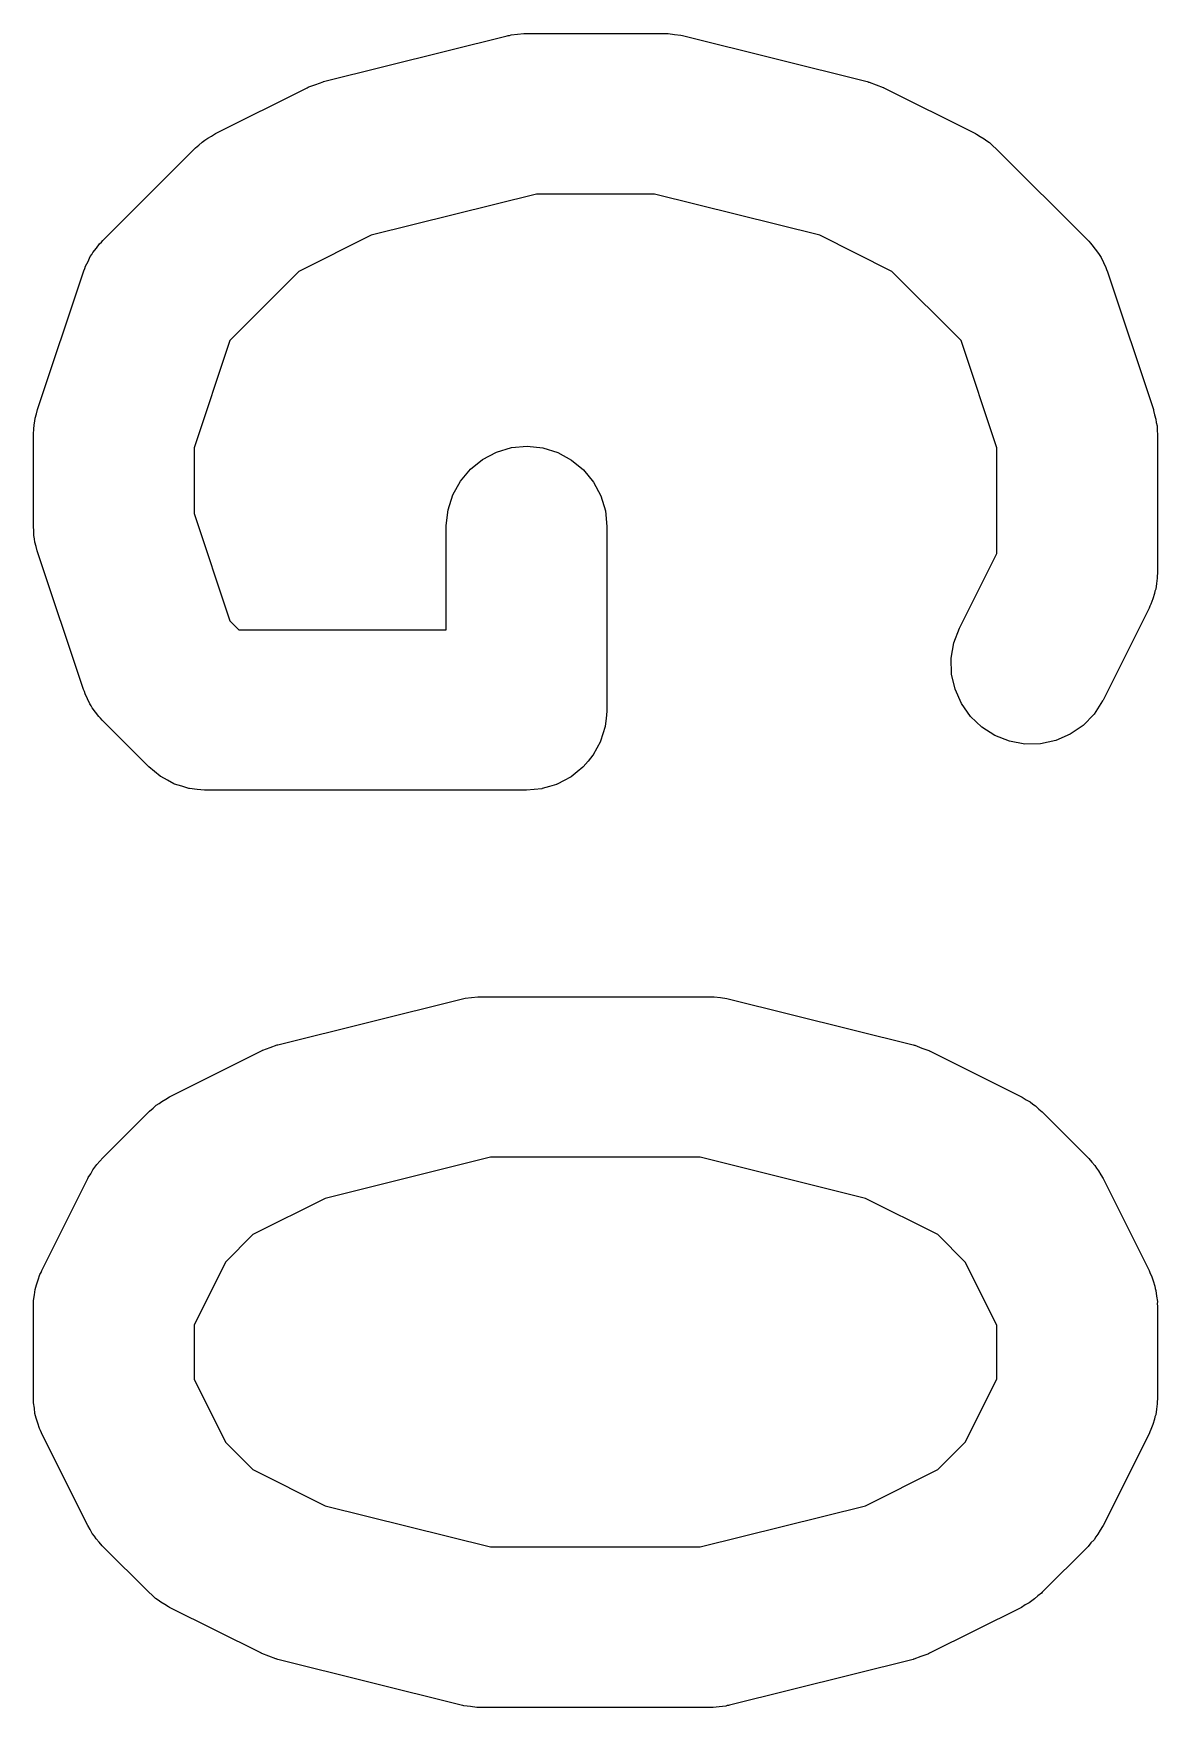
# Model space of a CAD drawing. Extents: x 75.1 to 163.4, y -88.1 to -68.5.
# Drawn here: x 88.071 to 88.771, y -71.26 to -70.218 of the extents above; entities that cross this region are included whole.
import ezdxf

# ---------------------------------------------------------------- set-up
doc = ezdxf.new("R2010")
doc.units = 0
doc.layers.add('BLACK', color=7, linetype='CONTINUOUS')

msp = doc.modelspace()

# ---------------------------------------------------------------- linework, layer by layer
at = {"layer": 'BLACK', "linetype": 'CONTINUOUS'}
for p, q in [((88.2513, -70.2476), (88.3656, -70.2191)), ((88.3656, -70.2191), (88.3663, -70.2189)), ((88.3663, -70.2189), (88.3671, -70.2188)), ((88.3671, -70.2188), (88.368, -70.2185)), ((88.368, -70.2185), (88.372, -70.2181)), ((88.372, -70.2181), (88.3759, -70.2176)), ((88.3759, -70.2176), (88.3768, -70.2177)), ((88.3768, -70.2177), (88.3777, -70.2176)), ((88.3777, -70.2176), (88.4634, -70.2176)), ((88.4634, -70.2176), (88.4641, -70.2176)), ((88.4641, -70.2176), (88.465, -70.2177)), ((88.465, -70.2177), (88.4659, -70.2176)), ((88.4659, -70.2176), (88.4699, -70.2182)), ((88.4699, -70.2182), (88.4738, -70.2187)), ((88.4738, -70.2187), (88.4747, -70.2189)), ((88.4747, -70.2189), (88.4756, -70.2191)), ((88.4756, -70.2191), (88.5898, -70.2476)), ((88.1839, -70.28), (88.2411, -70.2514)), ((88.2411, -70.2514), (88.2417, -70.2511)), ((88.2417, -70.2511), (88.2419, -70.251)), ((88.2419, -70.251), (88.2421, -70.2509)), ((88.2421, -70.2509), (88.2465, -70.2493)), ((88.2465, -70.2493), (88.2509, -70.2477)), ((88.2509, -70.2477), (88.2511, -70.2477)), ((88.2511, -70.2477), (88.2513, -70.2476)), ((88.5898, -70.2476), (88.5905, -70.2478)), ((88.5905, -70.2478), (88.5907, -70.2479)), ((88.5907, -70.2479), (88.591, -70.2479)), ((88.591, -70.2479), (88.5954, -70.2496)), ((88.5954, -70.2496), (88.5997, -70.2512)), ((88.5997, -70.2512), (88.5999, -70.2513)), ((88.5999, -70.2513), (88.6001, -70.2514)), ((88.6001, -70.2514), (88.6572, -70.28)), ((88.1757, -70.2852), (88.1774, -70.2841)), ((88.1774, -70.2841), (88.1791, -70.2828)), ((88.1791, -70.2828), (88.1815, -70.2815)), ((88.1815, -70.2815), (88.1839, -70.28)), ((88.6572, -70.28), (88.6578, -70.2803)), ((88.6578, -70.2803), (88.6602, -70.2818)), ((88.6602, -70.2818), (88.6627, -70.2832)), ((88.6627, -70.2832), (88.6643, -70.2845)), ((88.6643, -70.2845), (88.666, -70.2856)), ((88.1138, -70.3465), (88.1709, -70.2894)), ((88.1709, -70.2894), (88.1714, -70.2889)), ((88.1714, -70.2889), (88.1736, -70.2871)), ((88.1736, -70.2871), (88.1757, -70.2852)), ((88.666, -70.2856), (88.668, -70.2876)), ((88.668, -70.2876), (88.6702, -70.2894)), ((88.6702, -70.2894), (88.7274, -70.3465)), ((88.3839, -70.3176), (88.2809, -70.3433)), ((88.4573, -70.3176), (88.3839, -70.3176)), ((88.5603, -70.3433), (88.4573, -70.3176)), ((88.1129, -70.3476), (88.1138, -70.3465)), ((88.2809, -70.3433), (88.2359, -70.3658)), ((88.6052, -70.3658), (88.5603, -70.3433)), ((88.7274, -70.3465), (88.7278, -70.347)), ((88.7278, -70.347), (88.7288, -70.3482)), ((88.1046, -70.3596), (88.106, -70.3565)), ((88.106, -70.3565), (88.1069, -70.3553)), ((88.1069, -70.3553), (88.1076, -70.354)), ((88.1076, -70.354), (88.1098, -70.3514)), ((88.1098, -70.3514), (88.1118, -70.3486)), ((88.1118, -70.3486), (88.1129, -70.3476)), ((88.7288, -70.3482), (88.7298, -70.3492)), ((88.7298, -70.3492), (88.7318, -70.352)), ((88.7318, -70.352), (88.7339, -70.3546)), ((88.7339, -70.3546), (88.7346, -70.3559)), ((88.7346, -70.3559), (88.7355, -70.3571)), ((88.7355, -70.3571), (88.7369, -70.3603)), ((88.0731, -70.4518), (88.1017, -70.366)), ((88.1017, -70.366), (88.1019, -70.3654)), ((88.1019, -70.3654), (88.1025, -70.3641)), ((88.1025, -70.3641), (88.103, -70.3626)), ((88.103, -70.3626), (88.1046, -70.3596)), ((88.2359, -70.3658), (88.1928, -70.4089)), ((88.6483, -70.4089), (88.6052, -70.3658)), ((88.7369, -70.3603), (88.7384, -70.3633)), ((88.7384, -70.3633), (88.7388, -70.3647)), ((88.7388, -70.3647), (88.7394, -70.366)), ((88.7394, -70.366), (88.768, -70.4518)), ((88.1928, -70.4089), (88.1706, -70.4757)), ((88.6706, -70.4757), (88.6483, -70.4089)), ((88.0709, -70.4641), (88.071, -70.4613)), ((88.071, -70.4613), (88.0714, -70.4592)), ((88.0714, -70.4592), (88.0717, -70.4572)), ((88.0717, -70.4572), (88.0725, -70.4545)), ((88.0725, -70.4545), (88.0731, -70.4518)), ((88.768, -70.4518), (88.7682, -70.4524)), ((88.7682, -70.4524), (88.7688, -70.4552)), ((88.7688, -70.4552), (88.7696, -70.4579)), ((88.7696, -70.4579), (88.7698, -70.4599)), ((88.7698, -70.4599), (88.7703, -70.462)), ((88.0706, -70.4669), (88.0709, -70.4641)), ((88.0706, -70.4676), (88.0706, -70.4669)), ((88.0706, -70.5247), (88.0706, -70.4676)), ((88.7703, -70.462), (88.7703, -70.4648)), ((88.7703, -70.4648), (88.7706, -70.4676)), ((88.7706, -70.4676), (88.7706, -70.5533)), ((88.1706, -70.4757), (88.1706, -70.5166)), ((88.3503, -70.4829), (88.359, -70.4784)), ((88.359, -70.4784), (88.3683, -70.4756)), ((88.3683, -70.4756), (88.3781, -70.4747)), ((88.3781, -70.4747), (88.3878, -70.4757)), ((88.3878, -70.4757), (88.3971, -70.4786)), ((88.3971, -70.4786), (88.4057, -70.4833)), ((88.6706, -70.5415), (88.6706, -70.4757)), ((88.3365, -70.4965), (88.3427, -70.489)), ((88.3427, -70.489), (88.3503, -70.4829)), ((88.4057, -70.4833), (88.4132, -70.4895)), ((88.4132, -70.4895), (88.4194, -70.497)), ((88.3318, -70.505), (88.3365, -70.4965)), ((88.4194, -70.497), (88.4239, -70.5057)), ((88.3288, -70.5143), (88.3318, -70.505)), ((88.4239, -70.5057), (88.4268, -70.515)), ((88.1706, -70.5166), (88.1928, -70.5834)), ((88.3277, -70.524), (88.3288, -70.5143)), ((88.3277, -70.5247), (88.3277, -70.524)), ((88.4268, -70.515), (88.4277, -70.5247)), ((88.0708, -70.5275), (88.0706, -70.5247)), ((88.0709, -70.5303), (88.0708, -70.5275)), ((88.0713, -70.5323), (88.0709, -70.5303)), ((88.0715, -70.5344), (88.0713, -70.5323)), ((88.0723, -70.5371), (88.0715, -70.5344)), ((88.3277, -70.589), (88.3277, -70.5247)), ((88.4277, -70.5247), (88.4277, -70.639)), ((88.0729, -70.5399), (88.0723, -70.5371)), ((88.0731, -70.5405), (88.0729, -70.5399)), ((88.1017, -70.6262), (88.0731, -70.5405)), ((88.6473, -70.5881), (88.6706, -70.5415)), ((88.7706, -70.554), (88.7704, -70.5554)), ((88.7704, -70.5554), (88.7704, -70.5569)), ((88.7706, -70.5533), (88.7706, -70.554)), ((88.769, -70.5651), (88.7688, -70.5665)), ((88.7695, -70.5637), (88.769, -70.5651)), ((88.7699, -70.5603), (88.7695, -70.5637)), ((88.7704, -70.5569), (88.7699, -70.5603)), ((88.7653, -70.5756), (88.7367, -70.6328)), ((88.7658, -70.5743), (88.7653, -70.5756)), ((88.7665, -70.573), (88.7658, -70.5743)), ((88.7676, -70.5697), (88.7665, -70.573)), ((88.7688, -70.5665), (88.7676, -70.5697)), ((88.1928, -70.5834), (88.1984, -70.589)), ((88.1984, -70.589), (88.3277, -70.589)), ((88.6421, -70.6068), (88.6438, -70.5972)), ((88.6438, -70.5972), (88.6473, -70.5881)), ((88.6424, -70.6166), (88.6421, -70.6068)), ((88.6445, -70.6261), (88.6424, -70.6166)), ((88.1023, -70.6276), (88.1017, -70.6262)), ((88.1027, -70.629), (88.1023, -70.6276)), ((88.6485, -70.635), (88.6445, -70.6261)), ((88.1043, -70.632), (88.1027, -70.629)), ((88.1057, -70.6352), (88.1043, -70.632)), ((88.1065, -70.6364), (88.1057, -70.6352)), ((88.1072, -70.6377), (88.1065, -70.6364)), ((88.1093, -70.6403), (88.1072, -70.6377)), ((88.4277, -70.639), (88.4277, -70.6393)), ((88.6541, -70.643), (88.6485, -70.635)), ((88.7364, -70.6334), (88.7311, -70.6416)), ((88.7367, -70.6328), (88.7364, -70.6334)), ((88.1113, -70.6431), (88.1093, -70.6403)), ((88.1124, -70.6441), (88.1113, -70.6431)), ((88.1133, -70.6453), (88.1124, -70.6441)), ((88.1138, -70.6458), (88.1133, -70.6453)), ((88.1424, -70.6744), (88.1138, -70.6458)), ((88.4266, -70.6494), (88.4252, -70.6539)), ((88.4267, -70.6491), (88.4266, -70.6492)), ((88.4266, -70.6492), (88.4266, -70.6494)), ((88.4272, -70.6443), (88.4267, -70.6491)), ((88.4277, -70.6397), (88.4272, -70.6443)), ((88.4277, -70.6393), (88.4277, -70.6393)), ((88.4277, -70.6393), (88.4277, -70.6394)), ((88.4277, -70.6394), (88.4277, -70.6397)), ((88.6611, -70.6497), (88.6541, -70.643)), ((88.7243, -70.6486), (88.7163, -70.6541)), ((88.7311, -70.6416), (88.7243, -70.6486)), ((88.4237, -70.6587), (88.4214, -70.6628)), ((88.4238, -70.6584), (88.4237, -70.6585)), ((88.4237, -70.6585), (88.4237, -70.6587)), ((88.4252, -70.6539), (88.4238, -70.6584)), ((88.6693, -70.655), (88.6611, -70.6497)), ((88.6784, -70.6585), (88.6693, -70.655)), ((88.688, -70.6603), (88.6784, -70.6585)), ((88.6978, -70.6601), (88.688, -70.6603)), ((88.7073, -70.658), (88.6978, -70.6601)), ((88.7163, -70.6541), (88.7073, -70.658)), ((88.419, -70.6672), (88.416, -70.6708)), ((88.4191, -70.6671), (88.419, -70.6672)), ((88.4192, -70.667), (88.4191, -70.6671)), ((88.4214, -70.6628), (88.4192, -70.667)), ((88.1459, -70.6773), (88.1424, -70.6744)), ((88.1495, -70.6803), (88.1459, -70.6773)), ((88.1497, -70.6804), (88.1495, -70.6803)), ((88.1499, -70.6805), (88.1497, -70.6804)), ((88.154, -70.6827), (88.1499, -70.6805)), ((88.4051, -70.6808), (88.401, -70.683)), ((88.4052, -70.6807), (88.4051, -70.6808)), ((88.4054, -70.6806), (88.4052, -70.6807)), ((88.4091, -70.6776), (88.4054, -70.6806)), ((88.4127, -70.6747), (88.4091, -70.6776)), ((88.4128, -70.6746), (88.4127, -70.6747)), ((88.4129, -70.6745), (88.4128, -70.6746)), ((88.416, -70.6708), (88.4129, -70.6745)), ((88.158, -70.685), (88.154, -70.6827)), ((88.1583, -70.685), (88.158, -70.685)), ((88.1585, -70.6852), (88.1583, -70.685)), ((88.1629, -70.6865), (88.1585, -70.6852)), ((88.1673, -70.6879), (88.1629, -70.6865)), ((88.1676, -70.6879), (88.1673, -70.6879)), ((88.1678, -70.688), (88.1676, -70.6879)), ((88.1725, -70.6885), (88.1678, -70.688)), ((88.177, -70.689), (88.1725, -70.6885)), ((88.1775, -70.689), (88.177, -70.689)), ((88.1776, -70.689), (88.1775, -70.689)), ((88.1775, -70.689), (88.1775, -70.689)), ((88.1777, -70.689), (88.1776, -70.689)), ((88.3777, -70.689), (88.1777, -70.689)), ((88.3824, -70.6885), (88.3777, -70.689)), ((88.3871, -70.6881), (88.3824, -70.6885)), ((88.3872, -70.6881), (88.3871, -70.6881)), ((88.3874, -70.688), (88.3872, -70.6881)), ((88.392, -70.6867), (88.3874, -70.688)), ((88.3964, -70.6854), (88.392, -70.6867)), ((88.3966, -70.6853), (88.3964, -70.6854)), ((88.3968, -70.6852), (88.3966, -70.6853)), ((88.401, -70.683), (88.3968, -70.6852)), ((88.2227, -70.8476), (88.337, -70.8191)), ((88.337, -70.8191), (88.3377, -70.8189)), ((88.3377, -70.8189), (88.3386, -70.8188)), ((88.3386, -70.8188), (88.3394, -70.8185)), ((88.3394, -70.8185), (88.3434, -70.8181)), ((88.3434, -70.8181), (88.3474, -70.8176)), ((88.3474, -70.8176), (88.3483, -70.8177)), ((88.3483, -70.8177), (88.3491, -70.8176)), ((88.3491, -70.8176), (88.492, -70.8176)), ((88.492, -70.8176), (88.4927, -70.8176)), ((88.4927, -70.8176), (88.4936, -70.8177)), ((88.4936, -70.8177), (88.4945, -70.8176)), ((88.4945, -70.8176), (88.4984, -70.8182)), ((88.4984, -70.8182), (88.5024, -70.8187)), ((88.5024, -70.8187), (88.5032, -70.8189)), ((88.5032, -70.8189), (88.5041, -70.8191)), ((88.5041, -70.8191), (88.6184, -70.8476)), ((88.2179, -70.8493), (88.2223, -70.8477)), ((88.2223, -70.8477), (88.2225, -70.8477)), ((88.2225, -70.8477), (88.2227, -70.8476)), ((88.6184, -70.8476), (88.6191, -70.8478)), ((88.6191, -70.8478), (88.6193, -70.8479)), ((88.1554, -70.88), (88.2125, -70.8514)), ((88.2125, -70.8514), (88.2131, -70.8511)), ((88.2131, -70.8511), (88.2133, -70.851)), ((88.2133, -70.851), (88.2135, -70.8509)), ((88.2135, -70.8509), (88.2179, -70.8493)), ((88.6193, -70.8479), (88.6195, -70.8479)), ((88.6195, -70.8479), (88.6239, -70.8496)), ((88.6239, -70.8496), (88.6282, -70.8512)), ((88.6282, -70.8512), (88.6284, -70.8513)), ((88.6284, -70.8513), (88.6286, -70.8514)), ((88.6286, -70.8514), (88.6858, -70.88)), ((88.1138, -70.9179), (88.1424, -70.8894)), ((88.1424, -70.8894), (88.1429, -70.8889)), ((88.1429, -70.8889), (88.1451, -70.8871)), ((88.1451, -70.8871), (88.1471, -70.8852)), ((88.1471, -70.8852), (88.1489, -70.8841)), ((88.1489, -70.8841), (88.1505, -70.8828)), ((88.1505, -70.8828), (88.153, -70.8815)), ((88.153, -70.8815), (88.1554, -70.88)), ((88.6858, -70.88), (88.6864, -70.8803)), ((88.6864, -70.8803), (88.6888, -70.8818)), ((88.6888, -70.8818), (88.6912, -70.8832)), ((88.6912, -70.8832), (88.6929, -70.8845)), ((88.6929, -70.8845), (88.6946, -70.8856)), ((88.6946, -70.8856), (88.6966, -70.8876)), ((88.6966, -70.8876), (88.6988, -70.8894)), ((88.6988, -70.8894), (88.7274, -70.9179)), ((88.11, -70.9221), (88.112, -70.9201)), ((88.112, -70.9201), (88.1138, -70.9179)), ((88.3553, -70.9176), (88.2523, -70.9433)), ((88.4858, -70.9176), (88.3553, -70.9176)), ((88.5888, -70.9433), (88.4858, -70.9176)), ((88.7274, -70.9179), (88.7278, -70.9184)), ((88.7278, -70.9184), (88.7296, -70.9206)), ((88.7296, -70.9206), (88.7315, -70.9227)), ((88.0758, -70.9881), (88.1044, -70.9309)), ((88.1044, -70.9309), (88.1047, -70.9303)), ((88.1047, -70.9303), (88.1063, -70.9279)), ((88.1063, -70.9279), (88.1076, -70.9255)), ((88.1076, -70.9255), (88.1089, -70.9239)), ((88.1089, -70.9239), (88.11, -70.9221)), ((88.7315, -70.9227), (88.7326, -70.9244)), ((88.7326, -70.9244), (88.7339, -70.9261)), ((88.7339, -70.9261), (88.7352, -70.9285)), ((88.7352, -70.9285), (88.7367, -70.9309)), ((88.7367, -70.9309), (88.7653, -70.9881)), ((88.2523, -70.9433), (88.2073, -70.9658)), ((88.6338, -70.9658), (88.5888, -70.9433)), ((88.2073, -70.9658), (88.1902, -70.9829)), ((88.6509, -70.9829), (88.6338, -70.9658)), ((88.1902, -70.9829), (88.1706, -71.0222)), ((88.6706, -71.0222), (88.6509, -70.9829)), ((88.0736, -70.994), (88.0746, -70.9907)), ((88.0746, -70.9907), (88.0753, -70.9894)), ((88.0753, -70.9894), (88.0758, -70.9881)), ((88.7653, -70.9881), (88.7656, -70.9887)), ((88.7656, -70.9887), (88.7661, -70.9901)), ((88.7661, -70.9901), (88.7668, -70.9914)), ((88.7668, -70.9914), (88.7678, -70.9947)), ((88.0707, -71.0068), (88.0713, -71.0034)), ((88.0713, -71.0034), (88.0717, -71)), ((88.0717, -71), (88.0721, -70.9986)), ((88.0721, -70.9986), (88.0724, -70.9972)), ((88.0724, -70.9972), (88.0736, -70.994)), ((88.7678, -70.9947), (88.769, -70.9979)), ((88.769, -70.9979), (88.7692, -70.9993)), ((88.7692, -70.9993), (88.7696, -71.0007)), ((88.7696, -71.0007), (88.77, -71.0041)), ((88.77, -71.0041), (88.7705, -71.0075)), ((88.0706, -71.0097), (88.0707, -71.0083)), ((88.0706, -71.0104), (88.0706, -71.0097)), ((88.0706, -71.0676), (88.0706, -71.0104)), ((88.0707, -71.0083), (88.0707, -71.0068)), ((88.7705, -71.0075), (88.7704, -71.009)), ((88.7704, -71.009), (88.7706, -71.0104)), ((88.7706, -71.0104), (88.7706, -71.0676)), ((88.1706, -71.0222), (88.1706, -71.0558)), ((88.6706, -71.0558), (88.6706, -71.0222)), ((88.1706, -71.0558), (88.1902, -71.0951)), ((88.6509, -71.0951), (88.6706, -71.0558)), ((88.0707, -71.069), (88.0706, -71.0676)), ((88.0707, -71.0705), (88.0707, -71.069)), ((88.0712, -71.0739), (88.0707, -71.0705)), ((88.0715, -71.0773), (88.0712, -71.0739)), ((88.7699, -71.0746), (88.7695, -71.078)), ((88.7704, -71.0712), (88.7699, -71.0746)), ((88.7706, -71.0683), (88.7704, -71.0697)), ((88.7704, -71.0697), (88.7704, -71.0712)), ((88.7706, -71.0676), (88.7706, -71.0683)), ((88.0719, -71.0787), (88.0715, -71.0773)), ((88.0722, -71.0801), (88.0719, -71.0787)), ((88.0734, -71.0833), (88.0722, -71.0801)), ((88.0743, -71.0866), (88.0734, -71.0833)), ((88.075, -71.0879), (88.0743, -71.0866)), ((88.7665, -71.0873), (88.7658, -71.0886)), ((88.7676, -71.084), (88.7665, -71.0873)), ((88.7688, -71.0808), (88.7676, -71.084)), ((88.769, -71.0794), (88.7688, -71.0808)), ((88.7695, -71.078), (88.769, -71.0794)), ((88.0755, -71.0893), (88.075, -71.0879)), ((88.0758, -71.0899), (88.0755, -71.0893)), ((88.1044, -71.1471), (88.0758, -71.0899)), ((88.1902, -71.0951), (88.2073, -71.1122)), ((88.6338, -71.1122), (88.6509, -71.0951)), ((88.7653, -71.0899), (88.7367, -71.1471)), ((88.7658, -71.0886), (88.7653, -71.0899)), ((88.2073, -71.1122), (88.2523, -71.1347)), ((88.5888, -71.1347), (88.6338, -71.1122)), ((88.2523, -71.1347), (88.3553, -71.1604)), ((88.4858, -71.1604), (88.5888, -71.1347)), ((88.1059, -71.1495), (88.1044, -71.1471)), ((88.1072, -71.1519), (88.1059, -71.1495)), ((88.7349, -71.15), (88.7335, -71.1525)), ((88.7364, -71.1477), (88.7349, -71.15)), ((88.7367, -71.1471), (88.7364, -71.1477)), ((88.1085, -71.1536), (88.1072, -71.1519)), ((88.1096, -71.1553), (88.1085, -71.1536)), ((88.1116, -71.1574), (88.1096, -71.1553)), ((88.1133, -71.1596), (88.1116, -71.1574)), ((88.1138, -71.1601), (88.1133, -71.1596)), ((88.1424, -71.1886), (88.1138, -71.1601)), ((88.3553, -71.1604), (88.4858, -71.1604)), ((88.7274, -71.1601), (88.6988, -71.1886)), ((88.7291, -71.1579), (88.7274, -71.1601)), ((88.7311, -71.1559), (88.7291, -71.1579)), ((88.7322, -71.1541), (88.7311, -71.1559)), ((88.7335, -71.1525), (88.7322, -71.1541)), ((88.1445, -71.1904), (88.1424, -71.1886)), ((88.1465, -71.1924), (88.1445, -71.1904)), ((88.6961, -71.1909), (88.694, -71.1928)), ((88.6983, -71.1891), (88.6961, -71.1909)), ((88.6988, -71.1886), (88.6983, -71.1891)), ((88.1483, -71.1935), (88.1465, -71.1924)), ((88.1499, -71.1948), (88.1483, -71.1935)), ((88.1524, -71.1962), (88.1499, -71.1948)), ((88.1547, -71.1977), (88.1524, -71.1962)), ((88.1554, -71.198), (88.1547, -71.1977)), ((88.2125, -71.2266), (88.1554, -71.198)), ((88.6858, -71.198), (88.6286, -71.2266)), ((88.6882, -71.1965), (88.6858, -71.198)), ((88.6907, -71.1952), (88.6882, -71.1965)), ((88.6923, -71.1939), (88.6907, -71.1952)), ((88.694, -71.1928), (88.6923, -71.1939)), ((88.2127, -71.2267), (88.2125, -71.2266)), ((88.2129, -71.2268), (88.2127, -71.2267)), ((88.2172, -71.2284), (88.2129, -71.2268)), ((88.2216, -71.2301), (88.2172, -71.2284)), ((88.2218, -71.2301), (88.2216, -71.2301)), ((88.2221, -71.2302), (88.2218, -71.2301)), ((88.2227, -71.2304), (88.2221, -71.2302)), ((88.337, -71.2589), (88.2227, -71.2304)), ((88.6184, -71.2304), (88.5041, -71.2589)), ((88.6186, -71.2303), (88.6184, -71.2304)), ((88.6189, -71.2302), (88.6186, -71.2303)), ((88.6232, -71.2287), (88.6189, -71.2302)), ((88.6276, -71.2271), (88.6232, -71.2287)), ((88.6278, -71.227), (88.6276, -71.2271)), ((88.628, -71.2269), (88.6278, -71.227)), ((88.6286, -71.2266), (88.628, -71.2269)), ((88.3379, -71.2591), (88.337, -71.2589)), ((88.3387, -71.2593), (88.3379, -71.2591)), ((88.3427, -71.2598), (88.3387, -71.2593)), ((88.3467, -71.2604), (88.3427, -71.2598)), ((88.3476, -71.2603), (88.3467, -71.2604)), ((88.3484, -71.2604), (88.3476, -71.2603)), ((88.3491, -71.2604), (88.3484, -71.2604)), ((88.492, -71.2604), (88.3491, -71.2604)), ((88.4929, -71.2603), (88.492, -71.2604)), ((88.4938, -71.2604), (88.4929, -71.2603)), ((88.4977, -71.2599), (88.4938, -71.2604)), ((88.5017, -71.2595), (88.4977, -71.2599)), ((88.5026, -71.2592), (88.5017, -71.2595)), ((88.5034, -71.2591), (88.5026, -71.2592)), ((88.5041, -71.2589), (88.5034, -71.2591))]:
    msp.add_line(p, q, dxfattribs=at)

doc.saveas('drawing.dxf')
